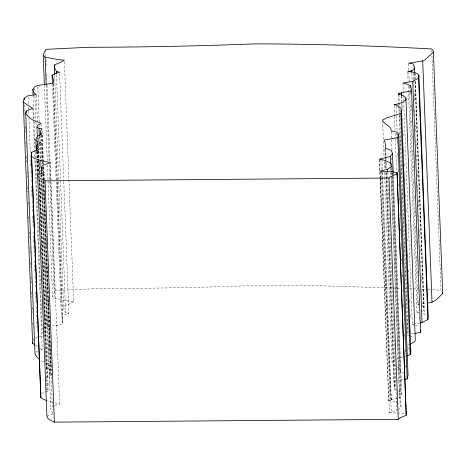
<?xml version="1.0" encoding="UTF-8"?>
<svg xmlns="http://www.w3.org/2000/svg" width="466" height="466" viewBox="0 0 466 466"><rect width="100%" height="100%" fill="white"/><g stroke="black" fill="none" stroke-linecap="round" stroke-linejoin="round"><path stroke-width="0.35" stroke-dasharray="2.33 1.75" d="M51.755 326.002L62.584 324.493L62.776 320.853L57.359 180.581M422.167 311.375L423.769 310.309L423.943 308.556L415.189 81.795M380.116 179.037L388.673 400.713L390.077 399.968L399.508 397.848L401.791 394.929L400.807 391.883L394.527 389.442L394.865 386.39L386.617 172.711M33.232 340.751L33.459 337.273M46.524 378.077L47.328 377.151L50.8 375.596L51.382 374.781L49.652 373.883L50.153 371.752L51.336 370.033L48.359 369.55L46.303 368.455L46.711 366.748L50.299 364.628L43.227 181.472M64.39 61.64L73.651 301.485L66.417 300.78L54.423 298.327L52.536 296.568L54.953 290.673L49.99 162.034M53.031 413.255L50.951 410.697L50.672 408.449L52.303 406.509L54.33 405.793M409.521 335.677L407.622 335.118L408.187 334.553L399.717 115.061M73.651 301.485L70.413 303.424L63.545 306.29L64.028 309.418L65.659 312.552L68.875 313.577L63.795 182.031M45.196 391.97L47.083 391.481L48.062 390.642L39.901 179.142M46.804 385.982L50.054 383.786L42.196 180.284M397.888 409.835L401.11 407.459L392.156 175.606M35.672 338.2L37.426 336.994L44.223 336.097M395.523 365.915L392.71 363.212L391.883 361.354L396.281 359.135M62.776 320.853L61.396 316.49L65.217 314.655L68.875 313.577M36.063 352.15L37.932 351.259M40.979 350.077L42.22 349.488L34.898 159.791M43.897 328.151L47.095 326.753L51.091 326.107M46.915 416.155L52.932 413.849M41.317 393.391L44.567 392.133M55.005 405.56L59.601 403.964L50.287 162.669M396.933 358.925L402.787 357.003M403.44 356.787L405.397 356.146M407.82 345.009L409.171 344.607M409.655 92.35L417.845 304.578L418.876 304.298M394.865 386.39L393.822 381.258L395.925 380.897M396.63 380.78L404.354 379.458M422.021 303.716L425.971 303.046M403.696 101.163L412.311 324.289L419.272 323.142M380.338 179.078L389.343 412.381L396.811 410.628L387.636 172.962M408.274 85.901L417.029 312.657L419.062 312.371M411.495 333.755L414.239 333.446M54.953 290.673L96.608 288.605A1896.335 775.838 -2.2 0 0 264.554 285.163L313.857 285.629L392.279 287.936M389.343 412.381L391.271 412.905L401.826 413.115L406.381 413.785M393.001 287.971L400.207 288.262M405.245 288.471L406.684 288.53M409.567 288.646L418.142 289.083M421.713 289.264L427.433 289.555M428.143 289.59L431.72 289.77M432.431 289.811L441.005 290.242L431.941 55.489M388.673 400.713L391.294 400.859L395.104 402.076L400.125 404.372L401.11 407.459M417.845 304.578L419.115 304.717M423.111 313.647L426.343 314.748L427.724 316.059M417.029 312.657L419.062 313.001M397.288 366.928L398.459 367.604L399.834 369.322L400.562 372.218L404.768 373.132M52.186 402.275L47.41 400.952M54.924 402.898L59.601 403.964M412.311 324.289L414.839 324.971M415.474 325.14L419.621 326.963M46.751 382.889L50.054 383.786M42.22 349.488L38.416 347.316M43.577 361.983L40.134 359.839M46.262 363.037L50.299 364.628M410.156 335.864L413.785 337.634M407.82 347.805L410.22 349.401M35.521 345.323L37.845 346.914M44.672 335.2L45.674 335.963L39.639 179.701M46.606 389.326L48.062 390.642M422.289 305.079L423.943 308.556M43.198 333.982L42.196 330.615L35.626 160.543M379.359 159.413L380.221 176.818M380.256 177.54L391.294 400.859L382.679 177.732M431.743 50.404L431.801 51.854M415.142 73.249L415.34 78.335M415.451 81.241L424.433 313.816M414.851 73.075L415.072 78.888M414.623 73.372L414.903 80.641M414.932 81.369L423.769 310.309M413.086 66.69L413.167 68.869M413.336 73.232L413.587 79.773M413.616 80.501L413.866 87.043M414.152 94.307L414.46 102.304M414.74 109.568L415.02 116.838M415.328 124.836L415.608 132.099M415.917 140.097L416.225 148.089M416.476 154.63L416.814 163.356M417.07 169.898L417.379 177.89M417.658 185.159L417.967 193.151M418.247 200.421L418.526 207.69M418.806 214.954L419.115 222.952M419.394 230.221L419.68 237.485M419.988 245.483L420.297 253.475M420.577 260.744L420.885 268.742M421.136 275.284L421.474 284.004M421.724 290.545L422.033 298.537M411.862 72.97L412.142 80.239M410.447 89.303L410.529 91.482M410.558 92.21L410.668 95.116M411.064 105.293L411.257 110.378M411.653 120.554L411.822 124.917M412.241 135.816L412.41 140.179M412.8 150.355L412.998 155.44M413.394 165.616L413.587 170.702M413.983 180.878L414.152 185.241M414.571 196.139L414.74 200.502M415.13 210.679L415.328 215.764M415.719 225.94L415.917 231.025M416.313 241.202L416.476 245.565M416.901 256.463L417.07 260.826M417.46 271.002L417.658 276.088M418.049 286.264L418.247 291.349M418.637 301.525L418.806 305.888M419.231 316.787L419.394 321.15M408.56 64.005L409.259 82.173M409.428 86.536L409.626 91.621M407.738 72.09L408.076 80.81M402.991 82.989L403.44 94.621M403.469 95.344L403.667 100.435M401.634 96.171L401.832 101.256M401.861 101.984L402.17 109.976M402.502 118.702L402.589 120.88M403.096 133.963L403.148 135.414M403.684 149.225L403.766 151.403M404.243 163.758L404.354 166.671M404.832 179.026L404.919 181.204M405.42 194.287L405.507 196.466M406.014 209.549L406.096 211.727M406.573 224.088L406.655 226.266M407.162 239.349L407.22 240.8M407.75 254.611L407.837 256.789M408.338 269.872L408.426 272.051M408.903 284.411L409.014 287.318M409.492 299.673L409.573 301.852M410.08 314.934L410.167 317.113M410.668 330.196L410.756 332.38M401.546 95.996L401.744 101.087M401.855 103.994L402.082 109.807M398.931 94.715L399.432 107.792M399.461 108.52L399.688 114.333M398.302 93.823L398.64 102.543M398.669 103.271L398.75 105.45M398.78 106.178L399.036 112.72M399.146 115.626L402.432 200.66M402.455 201.388L406.498 306.046M406.527 306.774L407.622 335.118M396.158 106.37L396.496 115.09M396.525 115.818L397.114 131.08M397.224 133.987L397.282 135.443M396.881 132.868L397.277 143.045M397.667 153.221L397.836 157.578M398.284 169.21L398.424 172.845M398.844 183.744L399.012 188.107M399.409 198.283L399.601 203.368M399.997 213.545L400.166 217.902M400.585 228.806L400.754 233.169M401.144 243.339L401.343 248.43M401.739 258.607L401.931 263.692M402.356 274.596L402.496 278.231M402.944 289.858L403.084 293.493M403.504 304.391L403.673 308.754M404.063 318.93L404.261 324.016M404.657 334.192L404.849 339.277M405.245 349.453L405.414 353.816M405.863 365.443L406.002 369.078M394.09 105.526L394.486 115.702M394.51 116.43L395.046 130.241M395.156 133.148L395.354 138.233M395.384 138.961L396.618 170.94M393.228 173.259L393.316 175.437M393.345 176.165L401.791 394.929M391.277 131.645L391.557 138.915M391.586 139.643L391.976 149.819M392.879 173.078L392.931 174.529M393.042 177.435L400.562 372.218M391.772 157.852L391.941 162.215M392.36 173.113L392.419 174.569M392.442 175.292L400.807 391.883M392.046 172.7L392.133 174.878M391.172 172.525L391.283 175.432M391.312 176.16L400.125 404.372M390.531 165.273L390.613 167.451M390.642 168.179L390.782 171.814M390.811 172.542L390.98 176.905M391.009 177.628L399.508 397.848M385.72 149.452L386.11 159.628M386.221 162.535L386.448 168.348M385.213 148.147L385.662 159.774M385.691 160.502L386.023 169.222M386.139 172.129L394.527 389.442M384.869 149.411L385.318 161.038M385.347 161.766L385.627 169.036M385.766 172.665L393.822 381.258M382.592 120.781L383.967 156.395M384.165 161.486L384.444 168.75M384.584 172.385L384.753 176.748M384.782 177.476L391.883 361.354M381.974 159.558L382.37 169.735M382.481 172.641L382.65 177.004M381.986 172.333L391.271 412.905M380.757 158.667L381.205 170.3M381.235 171.022L381.462 176.841M381.491 177.563L390.077 399.968M380.058 171.814L380.308 178.356M379.388 160.141L380.087 178.309M59.613 73.739L63.766 181.303M56.485 74.886L65.659 312.552M54.621 75.166L58.722 181.28M58.751 182.008L63.545 306.29M53.625 83.921L57.33 179.859M53.299 83.927L57.056 181.315M57.085 182.043L62.584 324.493M52.442 84.637L56.176 181.303M56.205 182.031L61.396 316.49M45.668 50.107L45.889 55.92M46.029 59.555L46.256 65.368M46.594 74.088L46.816 79.902M47.014 84.993L49.961 161.306M46.204 85.377L49.151 161.69M49.262 164.597L49.85 179.859M49.879 180.587L54.423 298.327M44.369 85.068L47.287 160.654M47.456 165.016L52.536 296.568M44.206 173.835L44.433 179.649M42.074 130.189L42.156 132.367M42.272 135.274L43.28 161.44M43.309 162.168L43.449 165.803M43.478 166.531L43.618 170.166M43.757 173.795L44.037 181.064M44.066 181.792L44.264 186.878M44.427 191.241L44.852 202.139M45.021 206.502L45.441 217.406M45.581 221.041L46.029 232.668M46.169 236.303L46.588 247.201M46.728 250.836L47.183 262.469M47.322 266.098L47.771 277.73M47.94 282.087L48.359 292.992M48.528 297.355L48.918 307.525M49.087 311.888L49.507 322.792M49.646 326.427L50.101 338.054M50.241 341.689L50.689 353.315M50.829 356.95L51.248 367.855M42.121 134.936L43.245 164.009M43.355 166.915L43.466 169.822M43.606 173.457L43.886 180.726M43.915 181.455L51.382 374.781M43.07 167.387L43.187 170.3M43.326 173.929L43.577 180.47M43.606 181.198L52.303 406.509M41.515 135.029L42.523 161.195M42.552 161.918L42.633 164.102M42.75 167.009L42.831 169.187M43 173.55L43.251 180.092M43.28 180.814L50.8 375.596M41.008 124.055L41.148 127.69M41.427 134.959L42.441 161.12M42.47 161.848L42.552 164.032M42.662 166.939L42.779 169.845M42.919 173.48L43.111 178.565M40.449 135.495L40.676 141.309M40.769 143.219L41.608 165.022M41.94 174.01L42.161 179.829M41.637 174.424L41.748 177.33M41.858 180.237L50.672 408.449M37.833 86.909L39.185 121.795M39.325 125.43L39.377 126.88M39.744 136.328L39.913 140.691M40.024 143.598L40.897 166.129M41.229 174.849L41.346 177.756M41.457 180.662L47.095 326.753M39.348 136.247L39.517 140.61M39.633 143.516L40.303 160.956M40.332 161.685L40.81 174.039M40.839 174.767L41.008 179.13M41.031 179.853L48.359 369.55M38.806 150.798L39.115 158.79M39.226 161.696L39.732 174.779M39.756 175.507L39.872 178.414M38.096 138.035L38.212 140.942M38.381 145.305L38.492 148.211M38.602 151.118L39.499 174.377M39.697 179.462L47.328 377.151M36.383 95.39L37.42 122.284M38.037 138.274L38.154 141.181M38.317 145.543L38.404 147.722M38.515 150.629L39.441 174.61M37.408 138.058L37.461 139.515M37.909 151.141L38.247 159.867M38.276 160.589L38.783 173.672M38.975 178.763L46.303 368.455M37.822 151.642L38.136 159.762M38.165 160.49L38.672 173.573M38.859 178.53L41.334 242.617M41.358 243.217L41.928 257.879M41.946 258.479L44.253 318.202M44.276 318.802L46.583 378.532M46.606 379.126L47.083 391.481M37.251 151.648L37.501 158.19M37.618 161.096L38.09 173.451M34.635 88.307L34.775 91.942M34.915 95.577L35.923 121.743M35.952 122.471L36.121 126.828M37.076 151.537L37.327 158.079M37.443 160.991L37.915 173.346M36.942 151.229L37.28 159.949M37.309 160.677L37.816 173.76M36.342 151.491L36.651 159.483M36.68 160.211L37.216 174.022M33.133 95.862L34.03 119.115M34.14 122.022L34.956 143.103M35.067 146.009L35.265 151.095M35.288 151.823L35.515 157.636M32.935 108.916L33.383 120.543M33.412 121.271L34.868 159.063M28.164 97.149L28.449 104.419M28.56 107.326L28.671 110.232M28.7 110.96L28.869 115.323M28.979 118.23L30.302 152.388M30.412 155.295L30.861 166.921M31.03 171.284L31.449 182.189M31.589 185.817L32.038 197.45M32.177 201.085L32.626 212.712M32.766 216.346L33.191 227.245M33.36 231.608L33.779 242.512M33.919 246.147L34.367 257.774M34.478 260.68L34.956 273.035M35.096 276.67L35.544 288.297M35.684 291.932L36.109 302.836M36.249 306.471L36.697 318.097M36.837 321.732L37.286 333.359M24.477 104.699L24.954 117.053M25.321 126.502L25.543 132.315M25.91 141.763L26.108 146.854M26.469 156.302L26.696 162.116M27.063 171.564L27.284 177.377M27.651 186.825L27.843 191.91M28.24 202.087L28.409 206.45M28.799 216.626L28.997 221.711M29.387 231.887L29.614 237.701M29.981 247.149L30.203 252.962M30.57 262.41L30.762 267.501M31.129 276.95L31.356 282.763M31.717 292.211L31.915 297.296M32.305 307.473L32.504 312.564M32.9 322.734L33.063 327.097"/><path stroke-width="0.7" d="M36.913 150.501L37 145.107L40.74 142.491L37.437 141.594L35.894 139.858L36.406 137.703L38.014 135.856L41.486 134.301L42.062 133.486L40.338 132.583L40.839 130.457L42.016 128.738L39.039 128.249L36.983 127.16L37.397 125.447L40.979 123.327L32.917 120.152L28.193 116.529L25.712 112.9L26.125 111.147L32.905 108.188L31.379 107.623L23.3 102.042L24.226 98.157L28.111 95.699L36.354 94.662L33.878 92.687L32.876 89.321L34.577 86.857L37.781 85.453L53.27 83.198L53.456 79.558L52.081 75.189L55.903 73.36L59.561 72.282L56.345 71.257L54.714 68.123L54.231 64.995L61.093 62.129L64.337 60.184L57.097 59.485L45.109 57.033L43.216 55.268L45.639 49.379L87.293 47.311A1896.335 775.838 -2.2 0 0 255.24 43.862C314.084 43.996 372.928 45.738 431.691 48.947L433.031 50.514L433.386 52.093L442.7 293.394C438.459 297.71 433.997 303.232 427.316 302.859M419.971 323.031L422.062 322.688L427.916 319.356L418.602 78.055L418.87 75.201C416.272 71.618 411.507 72.317 407.709 71.362L411.781 70.791L414.455 69.015L414.623 67.261L412.969 63.784L408.531 63.277L422.703 60.906L424.776 59.963L433.386 52.093M427.916 319.356L428.184 316.496L418.87 75.201M414.926 333.371L420.612 332.34L411.495 88.965L410.307 85.668L407.418 84.183L402.991 82.989L412.748 81.387L418.602 78.055M420.612 332.34L420.815 330.26M401.517 95.274L401.494 92.536L411.292 91.039M36.802 147.594L38.748 149.341L37.763 150.186L31.35 152.341L31.554 156.442C37.024 160.409 43.909 161.067 50.287 162.669L42.989 165.209L41.352 167.154L41.637 169.403L44.154 172.385L37.595 174.855L46.915 416.155L47.975 418.526L50.392 420.233L54.376 422.138L398.29 419.336L399.997 417.926L406.23 415.253L397.067 172.49L392.512 171.82L381.957 171.61L380.029 171.086L387.496 169.327L391.795 166.158L390.805 163.077L385.79 160.782L381.974 159.558L379.359 159.413L380.757 158.667L390.193 156.553L392.471 153.634L391.492 150.582L385.213 148.147L385.551 145.095L384.502 139.963L397.842 137.68L398.727 134.156L396.851 132.14L391.248 130.923C391.306 125.22 383.844 125.074 382.563 120.059L386.961 117.84L400.859 113.5L401.552 111.782L400.9 108.106L396.106 104.914L394.061 104.803C397.912 103.912 402.088 103.132 405.14 100.446A11.499 4.707 -2.2 0 0 405.49 97.33L402.909 95.414L398.302 93.823L398.873 93.258L401.436 93.089M406.23 415.253L397.067 172.49M34.938 344.927L32.614 343.343L32.923 342.044M405.053 379.336L407.162 378.975L408.047 375.45L398.727 134.156M406.76 355.762L410.173 354.801L410.866 353.082L401.552 111.782M37.595 174.855L38.655 177.231L41.078 178.938L45.062 180.843L388.976 178.041L390.677 176.626L396.91 173.958M410.307 344.164L414.46 341.741A11.499 4.707 -2.2 0 0 415.264 339.656L405.95 98.355M46.047 400.48L40.874 397.737L31.35 152.341M39.61 359.437L37.513 357.83L35.032 354.195L25.712 112.9M442.461 292.339L442.7 293.394M410.325 350.013L410.54 351.242M422.703 60.906L432.017 302.207M414.455 69.015L414.594 72.649M412.748 81.387L422.062 322.688M411.781 70.791L411.833 72.242M410.307 85.668L410.36 87.119M401.494 92.536L401.605 95.443M400.987 110.285L401.04 111.741M400.859 113.5L410.173 354.801M398.873 93.258L398.931 94.715M397.842 137.68L407.162 378.975M392.471 153.634L393.205 172.531M391.795 166.158L392.017 171.971M390.805 163.077L390.863 164.527M390.193 156.553L390.444 163.094M388.976 178.041L398.29 419.336M387.496 169.327L387.607 172.234M56.345 71.257L56.427 73.436M54.231 64.995L54.598 74.444M52.081 75.189L52.413 83.909M45.109 57.033L46.175 84.649M43.216 55.268L44.34 84.34M45.062 180.843L54.376 422.138M40.338 132.583L40.42 134.767M41.352 167.154L41.608 173.696M39.039 128.249L39.325 135.519M36.983 127.16L37.379 137.336M37.437 141.594L37.548 144.501M37 145.107L37.053 146.557M35.894 139.858L36.319 150.763M32.876 89.321L33.103 95.134M31.554 156.442L40.874 397.737M26.125 111.147L26.183 112.603M24.226 98.157L24.284 99.608M23.3 102.042L32.614 343.343"/></g></svg>
